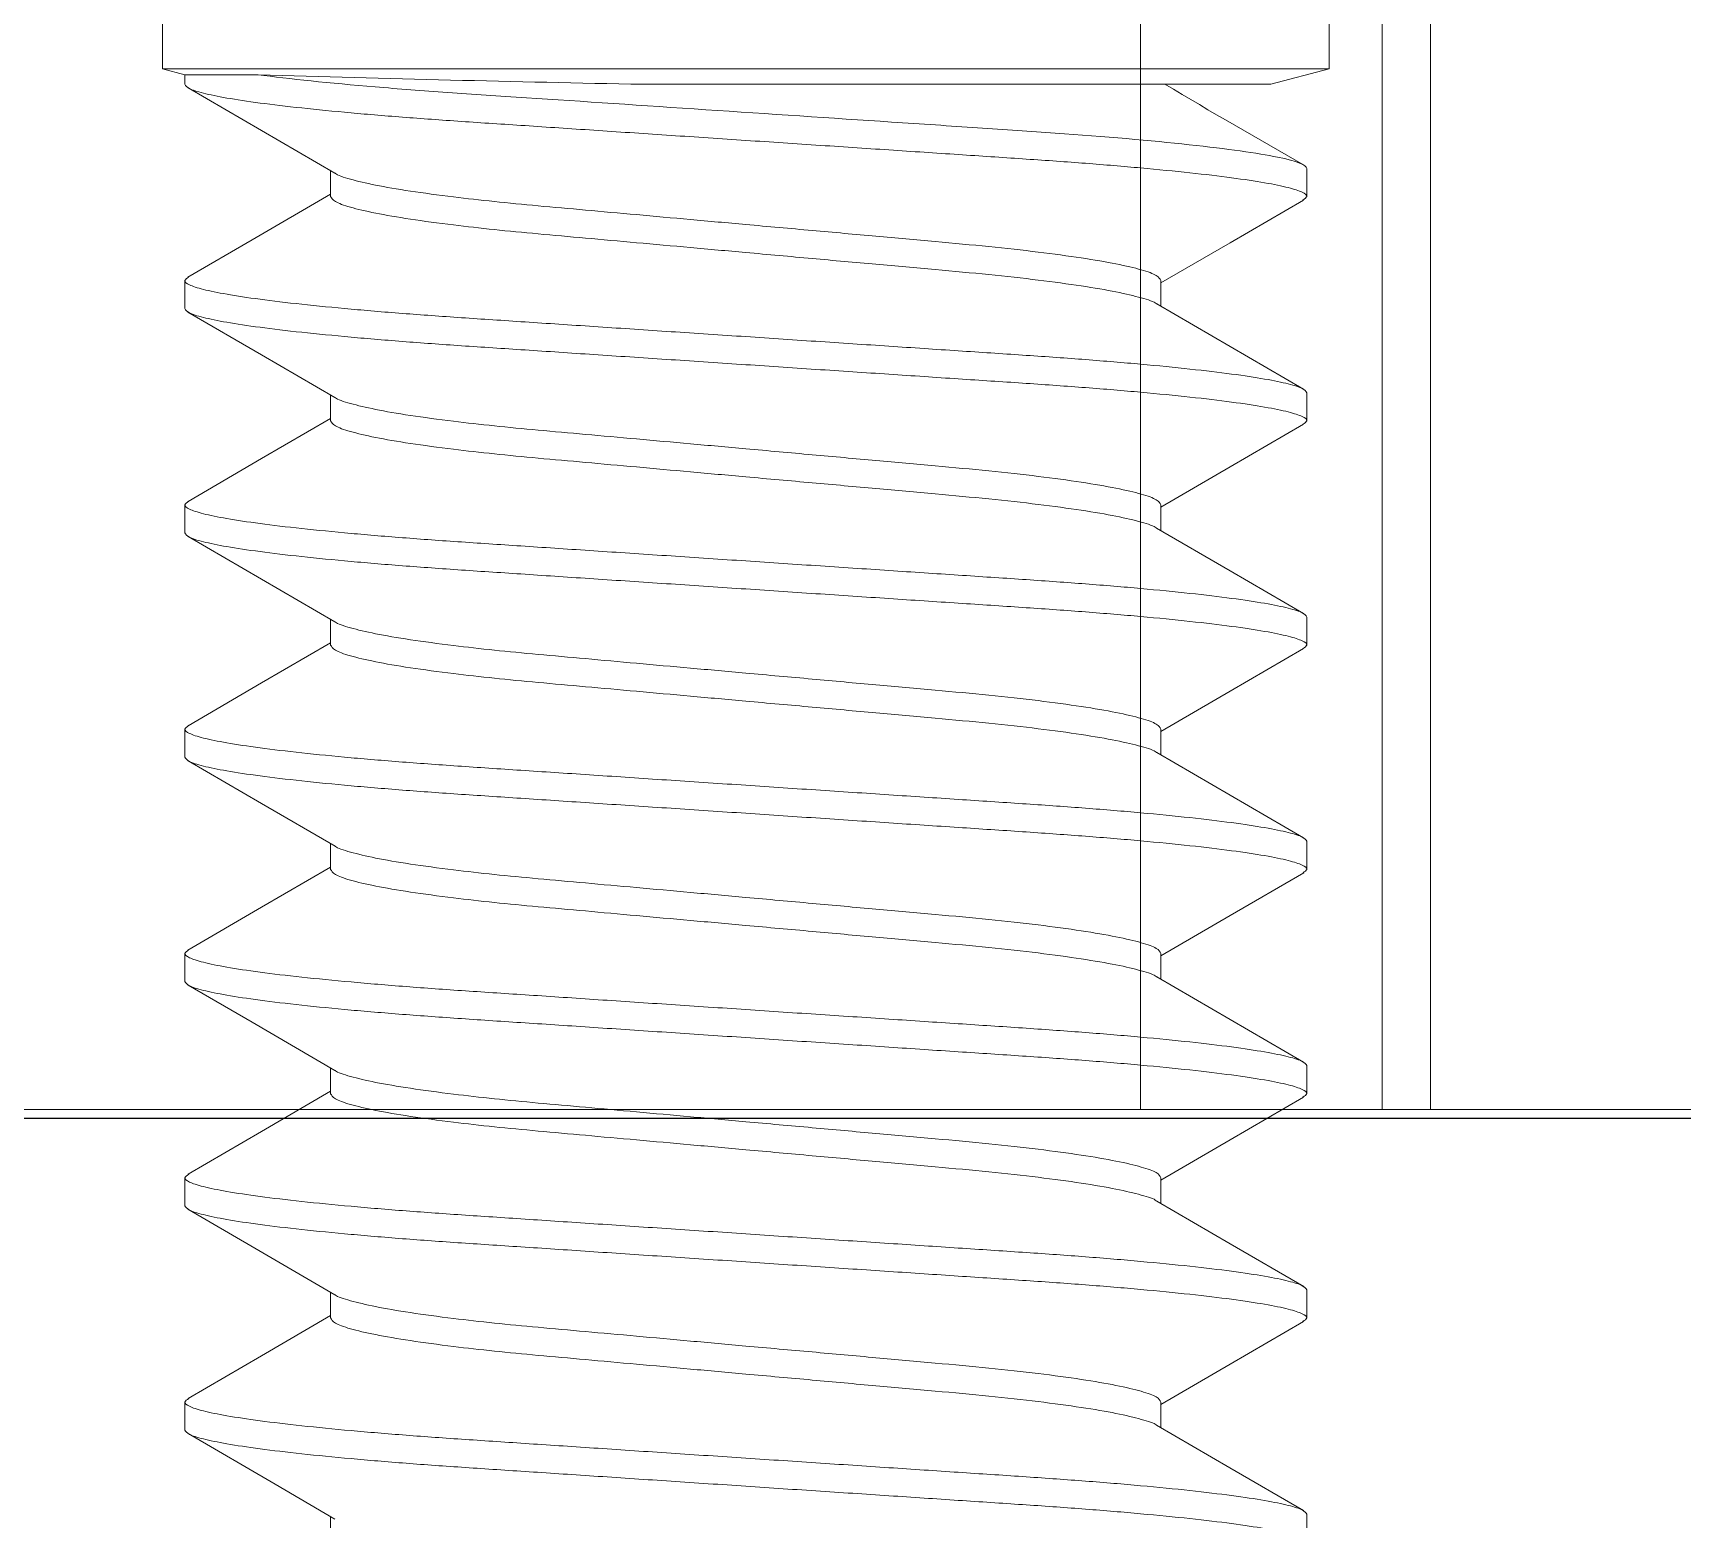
# Model space of a CAD drawing. Extents: x -82 to 113, y -82 to 93.
# Drawn here: x 7.4985 to 7.8397, y 85.6137 to 85.9213 of the extents above; entities that cross this region are included whole.
import ezdxf

# ---------------------------------------------------------------- set-up
doc = ezdxf.new("R2010")
doc.units = 0
doc.header["$MEASUREMENT"] = 0
doc.linetypes.add('SLD-Solid', pattern=[0])
doc.layers.get('0').update_dxf_attribs({"linetype": 'CONTINUOUS'})
for name, color, linetype in [('Ballons', 7, 'CONTINUOUS'), ('INERTIA', 7, 'CONTINUOUS'), ('VENT', 5, 'CONTINUOUS')]:
    doc.layers.add(name, color=color, linetype=linetype)

# ---------------------------------------------------------------- blocks, each defined once
blk = doc.blocks.new('91251A555')
at = {"color": 7, "linetype": 'SLD-Solid', "lineweight": 15}
for p, q in [((2.06817, 0.12071), (0.23214, 0.12071)), ((2.06941, 0.11607), (2.06817, 0.12071)), ((2.06817, 0.12071), (2.06817, -0.12071)), ((2.0714, 0.11607), (2.06941, 0.11607)), ((2.06941, 0.11607), (2.06941, 0.10094)), ((2.11783, 0.11607), (2.11202, 0.11607)), ((2.16426, 0.11607), (2.15845, 0.11607)), ((2.21068, 0.11607), (2.20488, 0.11607)), ((2.25711, 0.11607), (2.25131, 0.11607)), ((2.30354, 0.11607), (2.29774, 0.11607)), ((2.34997, 0.11607), (2.34416, 0.11607)), ((2.09461, 0.08591), (2.08929, 0.08591)), ((2.14104, 0.08591), (2.13572, 0.08591)), ((2.18747, 0.08591), (2.18215, 0.08591)), ((2.2339, 0.08591), (2.22858, 0.08591)), ((2.28033, 0.08591), (2.27501, 0.08591)), ((2.32675, 0.08591), (2.32143, 0.08591)), ((2.37318, 0.08591), (2.36786, 0.08591)), ((2.0714, 0.02127), (2.0714, -0.10864)), ((2.11202, -0.08591), (2.11734, -0.08591)), ((2.15845, -0.08591), (2.16377, -0.08591)), ((2.20488, -0.08591), (2.2102, -0.08591)), ((2.25131, -0.08591), (2.25663, -0.08591)), ((2.29774, -0.08591), (2.30306, -0.08591)), ((2.34416, -0.08591), (2.34948, -0.08591)), ((2.06817, -0.12071), (2.0714, -0.10864)), ((2.08881, -0.11607), (2.09461, -0.11607)), ((2.13524, -0.11607), (2.14104, -0.11607)), ((2.18167, -0.11607), (2.18747, -0.11607)), ((2.22809, -0.11607), (2.2339, -0.11607)), ((2.27452, -0.11607), (2.28033, -0.11607)), ((2.32095, -0.11607), (2.32675, -0.11607)), ((2.36738, -0.11607), (2.37318, -0.11607)), ((0.23214, -0.12071), (2.06817, -0.12071))]:
    blk.add_line(p, q, dxfattribs=at)
at = {"color": 7, "linetype": 'SLD-Solid', "lineweight": 15, "flags": 128}
for points in [[(2.08981, 0.08502), (2.08097, 0.1002), (2.07213, 0.11542)], [(2.11131, 0.11545), (2.10358, 0.10214), (2.09413, 0.08591)], [(2.13624, 0.08503), (2.12739, 0.10022), (2.11855, 0.11544)], [(2.15772, 0.11541), (2.14887, 0.10019), (2.14056, 0.08591)], [(2.18266, 0.08504), (2.17382, 0.10022), (2.16498, 0.11543)], [(2.20416, 0.11543), (2.19531, 0.10021), (2.18699, 0.08591)], [(2.22911, 0.08501), (2.22026, 0.10019), (2.21142, 0.11541)], [(2.25059, 0.11544), (2.24174, 0.10021), (2.23341, 0.08591)], [(2.27551, 0.08505), (2.26556, 0.10213), (2.25784, 0.11542)], [(2.29701, 0.11542), (2.28817, 0.1002), (2.27984, 0.08591)], [(2.32194, 0.08505), (2.31229, 0.10162), (2.30425, 0.11545)], [(2.34343, 0.11541), (2.33459, 0.1002), (2.32627, 0.08591)], [(2.36837, 0.08504), (2.36118, 0.09738), (2.3507, 0.11542)], [(2.11684, -0.08504), (2.12568, -0.10022), (2.13452, -0.11543)], [(2.16325, -0.08502), (2.17209, -0.1002), (2.18094, -0.11542)], [(2.20969, -0.08504), (2.21853, -0.10022), (2.22737, -0.11543)], [(2.25612, -0.08505), (2.26496, -0.10022), (2.2738, -0.11544)], [(2.30256, -0.08506), (2.3114, -0.10024), (2.32024, -0.11545)], [(2.34896, -0.08501), (2.3578, -0.10019), (2.36664, -0.11541)], [(2.09535, -0.11542), (2.10419, -0.1002), (2.11251, -0.08591)], [(2.14176, -0.11544), (2.1506, -0.10022), (2.15894, -0.08591)], [(2.1882, -0.11542), (2.19704, -0.1002), (2.20536, -0.08591)], [(2.23461, -0.11545), (2.24345, -0.10024), (2.25179, -0.08591)], [(2.28105, -0.11543), (2.28989, -0.10021), (2.29822, -0.08591)], [(2.32749, -0.11541), (2.33633, -0.1002), (2.34465, -0.08591)]]:
    blk.add_lwpolyline(points, dxfattribs=at)
at = {"color": 7, "linetype": 'SLD-Solid', "lineweight": 15}
for centre, radius, start, end in [((-4.62063, -0.10606), 6.69324, 1.090036, 1.772254), ((0.34859, -1.10752), 2.00252, 29.6975, 30.64854)]:
    blk.add_arc(centre, radius, start, end, dxfattribs=at)
for points, knots in [([(2.09535, -0.11529), (2.0951, -0.11565), (2.09456, -0.11644), (2.09374, -0.1154), (2.09278, -0.11256), (2.09178, -0.10766), (2.09074, -0.10082), (2.08971, -0.09218), (2.08871, -0.082), (2.08775, -0.07059), (2.08688, -0.05819), (2.086, -0.04484), (2.08504, -0.03055), (2.08404, -0.01548), (2.08301, 0), (2.08197, 0.01548), (2.08097, 0.03055), (2.08001, 0.04484), (2.07914, 0.05819), (2.07826, 0.07059), (2.07731, 0.082), (2.0763, 0.09218), (2.07527, 0.10082), (2.07424, 0.10767), (2.07323, 0.11253), (2.07228, 0.11552), (2.07169, 0.11589), (2.0714, 0.11607)], [0, 0, 0, 0, 0.032751, 0.071832, 0.111941, 0.152766, 0.19396, 0.235153, 0.275978, 0.316087, 0.355168, 0.394248, 0.434357, 0.475182, 0.516376, 0.557569, 0.598394, 0.638503, 0.677584, 0.716664, 0.756773, 0.797599, 0.838792, 0.879985, 0.920811, 0.960919, 1, 1, 1, 1]), ([(2.13524, -0.11607), (2.13495, -0.11589), (2.13436, -0.11552), (2.13341, -0.11253), (2.1324, -0.10767), (2.13137, -0.10082), (2.13034, -0.09218), (2.12933, -0.082), (2.12838, -0.07059), (2.1275, -0.05819), (2.12662, -0.04484), (2.12567, -0.03055), (2.12466, -0.01548), (2.12363, 0), (2.1226, 0.01548), (2.1216, 0.03055), (2.12064, 0.04484), (2.11976, 0.05819), (2.11889, 0.07059), (2.11793, 0.082), (2.11693, 0.09218), (2.11589, 0.10082), (2.11486, 0.10766), (2.11386, 0.11256), (2.1129, 0.1154), (2.11208, 0.11644), (2.11155, 0.11566), (2.11131, 0.11531)], [0, 0, 0, 0, 0.039112, 0.079253, 0.120112, 0.161338, 0.202565, 0.243423, 0.283565, 0.322677, 0.361789, 0.40193, 0.442788, 0.484015, 0.525242, 0.5661, 0.606241, 0.645353, 0.684465, 0.724607, 0.765465, 0.806692, 0.847918, 0.888777, 0.928918, 0.96803, 1, 1, 1, 1]), ([(2.14177, -0.1153), (2.14152, -0.11566), (2.14099, -0.11644), (2.14017, -0.1154), (2.13921, -0.11256), (2.13821, -0.10766), (2.13717, -0.10082), (2.13614, -0.09218), (2.13514, -0.082), (2.13418, -0.07059), (2.1333, -0.05819), (2.13243, -0.04484), (2.13147, -0.03055), (2.13047, -0.01548), (2.12943, 0), (2.1284, 0.01548), (2.1274, 0.03055), (2.12644, 0.04484), (2.12557, 0.05819), (2.12469, 0.07059), (2.12373, 0.082), (2.12273, 0.09218), (2.1217, 0.10082), (2.12066, 0.10767), (2.11966, 0.11253), (2.1187, 0.11552), (2.11812, 0.11589), (2.11783, 0.11607)], [0, 0, 0, 0, 0.032208, 0.071311, 0.111442, 0.15229, 0.193507, 0.234723, 0.275571, 0.315703, 0.354805, 0.393908, 0.434039, 0.474888, 0.516104, 0.55732, 0.598169, 0.6383, 0.677403, 0.716505, 0.756637, 0.797485, 0.838701, 0.879918, 0.920766, 0.960898, 1, 1, 1, 1]), ([(2.18167, -0.11607), (2.18138, -0.11589), (2.18079, -0.11552), (2.17983, -0.11253), (2.17883, -0.10767), (2.1778, -0.10082), (2.17677, -0.09218), (2.17576, -0.082), (2.1748, -0.07059), (2.17393, -0.05819), (2.17305, -0.04484), (2.1721, -0.03055), (2.17109, -0.01548), (2.17006, 0), (2.16903, 0.01548), (2.16802, 0.03055), (2.16707, 0.04484), (2.16619, 0.05819), (2.16531, 0.07059), (2.16436, 0.082), (2.16335, 0.09218), (2.16232, 0.10082), (2.16129, 0.10766), (2.16029, 0.11256), (2.15933, 0.1154), (2.1585, 0.11644), (2.15796, 0.11565), (2.15771, 0.11528)], [0, 0, 0, 0, 0.039073, 0.079174, 0.119992, 0.161177, 0.202362, 0.24318, 0.283281, 0.322354, 0.361427, 0.401528, 0.442345, 0.483531, 0.524716, 0.565533, 0.605635, 0.644707, 0.68378, 0.723882, 0.764699, 0.805884, 0.84707, 0.887887, 0.927988, 0.967061, 1, 1, 1, 1]), ([(2.1882, -0.11529), (2.18796, -0.11565), (2.18742, -0.11644), (2.18659, -0.1154), (2.18564, -0.11256), (2.18463, -0.10766), (2.1836, -0.10082), (2.18257, -0.09218), (2.18156, -0.082), (2.18061, -0.07059), (2.17973, -0.05819), (2.17886, -0.04484), (2.1779, -0.03055), (2.1769, -0.01548), (2.17586, 0), (2.17483, 0.01548), (2.17383, 0.03055), (2.17287, 0.04484), (2.17199, 0.05819), (2.17112, 0.07059), (2.17016, 0.082), (2.16916, 0.09218), (2.16813, 0.10082), (2.16709, 0.10767), (2.16609, 0.11253), (2.16513, 0.11552), (2.16455, 0.11589), (2.16426, 0.11607)], [0, 0, 0, 0, 0.032652, 0.071737, 0.11185, 0.152679, 0.193877, 0.235075, 0.275904, 0.316017, 0.355102, 0.394186, 0.434299, 0.475129, 0.516326, 0.557524, 0.598353, 0.638466, 0.677551, 0.716635, 0.756748, 0.797578, 0.838775, 0.879973, 0.920802, 0.960915, 1, 1, 1, 1]), ([(2.22809, -0.11607), (2.2278, -0.11589), (2.22722, -0.11552), (2.22626, -0.11253), (2.22526, -0.10767), (2.22423, -0.10082), (2.22319, -0.09218), (2.22219, -0.082), (2.22123, -0.07059), (2.22036, -0.05819), (2.21948, -0.04484), (2.21852, -0.03055), (2.21752, -0.01548), (2.21649, 0), (2.21546, 0.01548), (2.21445, 0.03055), (2.2135, 0.04484), (2.21262, 0.05819), (2.21174, 0.07059), (2.21079, 0.082), (2.20978, 0.09218), (2.20875, 0.10082), (2.20772, 0.10766), (2.20671, 0.11256), (2.20576, 0.1154), (2.20493, 0.11644), (2.2044, 0.11565), (2.20415, 0.1153)], [0, 0, 0, 0, 0.039095, 0.079219, 0.120059, 0.161268, 0.202477, 0.243317, 0.283441, 0.322536, 0.361631, 0.401755, 0.442596, 0.483804, 0.525013, 0.565853, 0.605977, 0.645072, 0.684167, 0.724291, 0.765132, 0.80634, 0.847549, 0.888389, 0.928513, 0.967608, 1, 1, 1, 1]), ([(2.23462, -0.11531), (2.23438, -0.11566), (2.23384, -0.11644), (2.23302, -0.1154), (2.23206, -0.11256), (2.23106, -0.10766), (2.23003, -0.10082), (2.229, -0.09218), (2.22799, -0.082), (2.22704, -0.07059), (2.22616, -0.05819), (2.22528, -0.04484), (2.22433, -0.03055), (2.22332, -0.01548), (2.22229, 0), (2.22126, 0.01548), (2.22025, 0.03055), (2.2193, 0.04484), (2.21842, 0.05819), (2.21755, 0.07059), (2.21659, 0.082), (2.21559, 0.09218), (2.21455, 0.10082), (2.21352, 0.10767), (2.21252, 0.11253), (2.21156, 0.11552), (2.21097, 0.11589), (2.21068, 0.11607)], [0, 0, 0, 0, 0.031893, 0.071008, 0.111152, 0.152014, 0.193244, 0.234474, 0.275335, 0.31548, 0.354595, 0.39371, 0.433855, 0.474716, 0.515946, 0.557176, 0.598038, 0.638182, 0.677298, 0.716413, 0.756557, 0.797419, 0.838649, 0.879879, 0.92074, 0.960885, 1, 1, 1, 1]), ([(2.27452, -0.11607), (2.27423, -0.11589), (2.27365, -0.11552), (2.27269, -0.11253), (2.27169, -0.10767), (2.27065, -0.10082), (2.26962, -0.09218), (2.26862, -0.082), (2.26766, -0.07059), (2.26678, -0.05819), (2.26591, -0.04484), (2.26495, -0.03055), (2.26395, -0.01548), (2.26292, 0), (2.26188, 0.01548), (2.26088, 0.03055), (2.25992, 0.04484), (2.25905, 0.05819), (2.25817, 0.07059), (2.25721, 0.082), (2.25621, 0.09218), (2.25518, 0.10082), (2.25415, 0.10766), (2.25314, 0.11256), (2.25218, 0.1154), (2.25136, 0.11644), (2.25083, 0.11566), (2.25058, 0.1153)], [0, 0, 0, 0, 0.0391, 0.079229, 0.120075, 0.161289, 0.202503, 0.243349, 0.283478, 0.322578, 0.361678, 0.401807, 0.442653, 0.483867, 0.525081, 0.565926, 0.606055, 0.645155, 0.684256, 0.724385, 0.76523, 0.806444, 0.847658, 0.888504, 0.928633, 0.967733, 1, 1, 1, 1]), ([(2.28105, -0.1153), (2.28081, -0.11565), (2.28027, -0.11644), (2.27945, -0.1154), (2.27849, -0.11256), (2.27749, -0.10766), (2.27646, -0.10082), (2.27542, -0.09218), (2.27442, -0.082), (2.27346, -0.07059), (2.27259, -0.05819), (2.27171, -0.04484), (2.27076, -0.03055), (2.26975, -0.01548), (2.26872, 0), (2.26769, 0.01548), (2.26668, 0.03055), (2.26573, 0.04484), (2.26485, 0.05819), (2.26397, 0.07059), (2.26302, 0.082), (2.26201, 0.09218), (2.26098, 0.10082), (2.25995, 0.10767), (2.25894, 0.11253), (2.25799, 0.11552), (2.2574, 0.11589), (2.25711, 0.11607)], [0, 0, 0, 0, 0.032355, 0.071451, 0.111577, 0.152419, 0.193629, 0.234839, 0.275681, 0.315807, 0.354903, 0.394, 0.434125, 0.474967, 0.516177, 0.557388, 0.59823, 0.638355, 0.677452, 0.716548, 0.756674, 0.797516, 0.838726, 0.879936, 0.920778, 0.960903, 1, 1, 1, 1]), ([(2.32095, -0.11607), (2.32066, -0.11589), (2.32007, -0.11552), (2.31912, -0.11253), (2.31811, -0.10767), (2.31708, -0.10082), (2.31605, -0.09218), (2.31505, -0.082), (2.31409, -0.07059), (2.31321, -0.05819), (2.31234, -0.04484), (2.31138, -0.03055), (2.31038, -0.01548), (2.30934, 0), (2.30831, 0.01548), (2.30731, 0.03055), (2.30635, 0.04484), (2.30547, 0.05819), (2.3046, 0.07059), (2.30364, 0.082), (2.30264, 0.09218), (2.30161, 0.10082), (2.30057, 0.10766), (2.29957, 0.11256), (2.29861, 0.1154), (2.29779, 0.11644), (2.29725, 0.11565), (2.297, 0.11529)], [0, 0, 0, 0, 0.0390858, 0.0792002, 0.1200311, 0.16123, 0.2024289, 0.2432598, 0.2833742, 0.32246, 0.3615458, 0.4016602, 0.4424911, 0.48369, 0.5248889, 0.5657198, 0.6058342, 0.64492, 0.6840059, 0.7241203, 0.7649512, 0.8061501, 0.847349, 0.8881799, 0.9282942, 0.9673801, 1, 1, 1, 1]), ([(2.32749, -0.11529), (2.32724, -0.11565), (2.3267, -0.11644), (2.32588, -0.1154), (2.32492, -0.11256), (2.32392, -0.10766), (2.32288, -0.10082), (2.32185, -0.09218), (2.32085, -0.082), (2.31989, -0.07059), (2.31902, -0.05819), (2.31814, -0.04484), (2.31718, -0.03055), (2.31618, -0.01548), (2.31515, 0), (2.31411, 0.01548), (2.31311, 0.03055), (2.31215, 0.04484), (2.31128, 0.05819), (2.3104, 0.07059), (2.30945, 0.082), (2.30844, 0.09218), (2.30741, 0.10082), (2.30638, 0.10767), (2.30537, 0.11253), (2.30442, 0.11552), (2.30383, 0.11589), (2.30354, 0.11607)], [0, 0, 0, 0, 0.032767, 0.071847, 0.111955, 0.15278, 0.193973, 0.235165, 0.27599, 0.316098, 0.355178, 0.394258, 0.434366, 0.475191, 0.516384, 0.557576, 0.598401, 0.638509, 0.677589, 0.716669, 0.756777, 0.797602, 0.838795, 0.879987, 0.920812, 0.96092, 1, 1, 1, 1]), ([(2.36738, -0.11607), (2.36709, -0.11589), (2.3665, -0.11552), (2.36555, -0.11253), (2.36454, -0.10767), (2.36351, -0.10082), (2.36248, -0.09218), (2.36147, -0.082), (2.36052, -0.07059), (2.35964, -0.05819), (2.35876, -0.04484), (2.35781, -0.03055), (2.3568, -0.01548), (2.35577, 0), (2.35474, 0.01548), (2.35374, 0.03055), (2.35278, 0.04484), (2.3519, 0.05819), (2.35103, 0.07059), (2.35007, 0.082), (2.34907, 0.09218), (2.34803, 0.10082), (2.347, 0.10766), (2.346, 0.11256), (2.34504, 0.1154), (2.34421, 0.11644), (2.34367, 0.11565), (2.34343, 0.11529)], [0, 0, 0, 0, 0.0390777, 0.0791837, 0.120006, 0.1611963, 0.2023866, 0.243209, 0.283315, 0.3223927, 0.3614703, 0.4015763, 0.4423987, 0.483589, 0.5247793, 0.5656016, 0.6057077, 0.6447853, 0.683863, 0.723969, 0.7647913, 0.8059816, 0.8471719, 0.8879943, 0.9281003, 0.967178, 1, 1, 1, 1]), ([(2.37391, -0.11529), (2.37367, -0.11565), (2.37313, -0.11644), (2.37231, -0.1154), (2.37135, -0.11256), (2.37035, -0.10766), (2.36931, -0.10082), (2.36828, -0.09218), (2.36728, -0.082), (2.36632, -0.07059), (2.36544, -0.05819), (2.36457, -0.04484), (2.36361, -0.03055), (2.36261, -0.01548), (2.36158, 0), (2.36054, 0.01548), (2.35954, 0.03055), (2.35858, 0.04484), (2.35771, 0.05819), (2.35683, 0.07059), (2.35587, 0.082), (2.35487, 0.09218), (2.35384, 0.10082), (2.3528, 0.10767), (2.3518, 0.11253), (2.35084, 0.11552), (2.35026, 0.11589), (2.34997, 0.11607)], [0, 0, 0, 0, 0.03253, 0.07162, 0.111738, 0.152572, 0.193775, 0.234978, 0.275813, 0.315931, 0.35502, 0.39411, 0.434228, 0.475062, 0.516265, 0.557468, 0.598302, 0.638421, 0.67751, 0.716599, 0.756718, 0.797552, 0.838755, 0.879958, 0.920792, 0.960911, 1, 1, 1, 1]), ([(2.08881, -0.11607), (2.08811, -0.11607), (2.08731, -0.11412), (2.08563, -0.10593), (2.08475, -0.09967), (2.08304, -0.08383), (2.08222, -0.07427), (2.08112, -0.05887), (2.08078, -0.05359), (2.08002, -0.04228), (2.07962, -0.03632), (2.07839, -0.01782), (2.07751, -0.00465), (2.07579, 0.02123), (2.07494, 0.03392), (2.07379, 0.05114), (2.07345, 0.05652), (2.07272, 0.06689), (2.07234, 0.07192), (2.07114, 0.08616), (2.07028, 0.09452), (2.06941, 0.10094)], [0, 0, 0, 0, 0.125, 0.125, 0.25, 0.25, 0.375, 0.375, 0.4375, 0.4375, 0.5, 0.5, 0.625, 0.625, 0.75, 0.75, 0.8125, 0.8125, 0.875, 0.875, 1, 1, 1, 1]), ([(2.11684, -0.08498), (2.11681, -0.08496), (2.11642, -0.08462), (2.11559, -0.08199), (2.11437, -0.07696), (2.11313, -0.0697), (2.11192, -0.0608), (2.11078, -0.05056), (2.10975, -0.03924), (2.10865, -0.02693), (2.10746, -0.01372), (2.10629, -0.00076), (2.10519, 0.01146), (2.10418, 0.02261), (2.10323, 0.03319), (2.10235, 0.04307), (2.10148, 0.05225), (2.10045, 0.06127), (2.09931, 0.06971), (2.09807, 0.07692), (2.09684, 0.08211), (2.09567, 0.08533), (2.09496, 0.08572), (2.09461, 0.08591)], [0, 0, 0, 0, 0.003524, 0.055955, 0.109296, 0.162869, 0.215979, 0.267967, 0.318483, 0.369964, 0.42277, 0.476265, 0.520888, 0.56511, 0.608551, 0.650871, 0.693191, 0.736632, 0.789742, 0.843315, 0.896655, 0.949087, 1, 1, 1, 1]), ([(2.16325, -0.08497), (2.16323, -0.08495), (2.16285, -0.08461), (2.16202, -0.08199), (2.1608, -0.07696), (2.15956, -0.0697), (2.15835, -0.0608), (2.15721, -0.05056), (2.15618, -0.03924), (2.15507, -0.02693), (2.15388, -0.01372), (2.15272, -0.00076), (2.15162, 0.01146), (2.15061, 0.02261), (2.14966, 0.03319), (2.14878, 0.04307), (2.1479, 0.05225), (2.14688, 0.06127), (2.14574, 0.06971), (2.1445, 0.07692), (2.14327, 0.08211), (2.1421, 0.08533), (2.14139, 0.08572), (2.14104, 0.08591)], [0, 0, 0, 0, 0.002923, 0.055386, 0.108758, 0.162364, 0.215506, 0.267526, 0.318071, 0.369584, 0.422422, 0.475949, 0.520599, 0.564848, 0.608315, 0.65066, 0.693006, 0.736473, 0.789615, 0.84322, 0.896593, 0.949056, 1, 1, 1, 1]), ([(2.20969, -0.08498), (2.20967, -0.08496), (2.20928, -0.08461), (2.20845, -0.08199), (2.20723, -0.07696), (2.20599, -0.0697), (2.20478, -0.0608), (2.20364, -0.05056), (2.20261, -0.03924), (2.2015, -0.02693), (2.20031, -0.01372), (2.19915, -0.00076), (2.19804, 0.01146), (2.19704, 0.02261), (2.19608, 0.03319), (2.19521, 0.04307), (2.19433, 0.05225), (2.19331, 0.06127), (2.19217, 0.06971), (2.19092, 0.07692), (2.1897, 0.08211), (2.18853, 0.08533), (2.18782, 0.08572), (2.18747, 0.08591)], [0, 0, 0, 0, 0.0034533, 0.0558883, 0.1092326, 0.1628092, 0.2159231, 0.2679152, 0.3184342, 0.369919, 0.422729, 0.4762279, 0.5208545, 0.5650796, 0.6085235, 0.6508464, 0.6931692, 0.7366131, 0.789727, 0.8433036, 0.8966479, 0.9490829, 1, 1, 1, 1]), ([(2.25612, -0.08498), (2.2561, -0.08496), (2.25571, -0.08462), (2.25488, -0.08199), (2.25366, -0.07696), (2.25242, -0.0697), (2.25121, -0.0608), (2.25006, -0.05056), (2.24904, -0.03924), (2.24793, -0.02693), (2.24674, -0.01372), (2.24557, -0.00076), (2.24447, 0.01146), (2.24347, 0.02261), (2.24251, 0.03319), (2.24164, 0.04307), (2.24076, 0.05225), (2.23974, 0.06127), (2.23859, 0.06971), (2.23735, 0.07692), (2.23613, 0.08211), (2.23496, 0.08533), (2.23425, 0.08572), (2.2339, 0.08591)], [0, 0, 0, 0, 0.0035917, 0.0560194, 0.1093563, 0.1629254, 0.216032, 0.2680169, 0.3185289, 0.3700065, 0.4228092, 0.4763006, 0.520921, 0.56514, 0.6085778, 0.6508948, 0.6932118, 0.7366497, 0.7897562, 0.8433254, 0.8966622, 0.94909, 1, 1, 1, 1]), ([(2.30256, -0.08499), (2.30253, -0.08497), (2.30214, -0.08462), (2.30131, -0.082), (2.30009, -0.07696), (2.29884, -0.0697), (2.29764, -0.0608), (2.29649, -0.05056), (2.29547, -0.03924), (2.29436, -0.02693), (2.29317, -0.01372), (2.292, -0.00076), (2.2909, 0.01146), (2.2899, 0.02261), (2.28894, 0.03319), (2.28806, 0.04307), (2.28719, 0.05225), (2.28617, 0.06127), (2.28502, 0.06971), (2.28378, 0.07692), (2.28256, 0.08211), (2.28139, 0.08533), (2.28068, 0.08572), (2.28033, 0.08591)], [0, 0, 0, 0, 0.00392, 0.05633, 0.109649, 0.163201, 0.21629, 0.268258, 0.318753, 0.370214, 0.422999, 0.476473, 0.521079, 0.565283, 0.608707, 0.65101, 0.693313, 0.736736, 0.789825, 0.843377, 0.896696, 0.949107, 1, 1, 1, 1]), ([(2.34896, -0.08496), (2.34894, -0.08495), (2.34856, -0.0846), (2.34773, -0.08199), (2.34651, -0.07696), (2.34527, -0.0697), (2.34406, -0.0608), (2.34292, -0.05056), (2.34189, -0.03924), (2.34079, -0.02693), (2.3396, -0.01372), (2.33843, -0.00076), (2.33733, 0.01146), (2.33632, 0.02261), (2.33537, 0.03319), (2.33449, 0.04307), (2.33362, 0.05225), (2.33259, 0.06127), (2.33145, 0.06971), (2.33021, 0.07692), (2.32898, 0.08211), (2.32781, 0.08533), (2.3271, 0.08572), (2.32675, 0.08591)], [0, 0, 0, 0, 0.0025898, 0.0550702, 0.1084607, 0.1620837, 0.2152437, 0.2672808, 0.3178436, 0.369373, 0.4222288, 0.4757741, 0.5204393, 0.5647028, 0.6081842, 0.6505438, 0.6929034, 0.7363849, 0.7895448, 0.8431678, 0.8965583, 0.9490388, 1, 1, 1, 1]), ([(2.11202, -0.08591), (2.11167, -0.08572), (2.11096, -0.08533), (2.10979, -0.08211), (2.10857, -0.07692), (2.10733, -0.06971), (2.10612, -0.06079), (2.10498, -0.05056), (2.10395, -0.03924), (2.10284, -0.02693), (2.10165, -0.01372), (2.10049, -0.00076), (2.09939, 0.01146), (2.09838, 0.02261), (2.09743, 0.03319), (2.09655, 0.04307), (2.09567, 0.05225), (2.09465, 0.06127), (2.09351, 0.0697), (2.09226, 0.07696), (2.09105, 0.08199), (2.09022, 0.08461), (2.08983, 0.08495), (2.08981, 0.08497)], [0, 0, 0, 0, 0.050945, 0.10341, 0.156783, 0.21039, 0.263533, 0.315554, 0.366101, 0.417615, 0.470454, 0.523982, 0.568634, 0.612884, 0.656351, 0.698698, 0.741044, 0.784512, 0.837656, 0.891262, 0.944636, 0.9971, 1, 1, 1, 1]), ([(2.15845, -0.08591), (2.1581, -0.08572), (2.15739, -0.08533), (2.15622, -0.08211), (2.155, -0.07692), (2.15376, -0.06971), (2.15255, -0.06079), (2.1514, -0.05056), (2.15038, -0.03924), (2.14927, -0.02693), (2.14808, -0.01372), (2.14691, -0.00076), (2.14581, 0.01146), (2.14481, 0.02261), (2.14385, 0.03319), (2.14298, 0.04307), (2.1421, 0.05225), (2.14108, 0.06127), (2.13994, 0.0697), (2.13869, 0.07696), (2.13747, 0.08199), (2.13665, 0.08461), (2.13626, 0.08496), (2.13624, 0.08498)], [0, 0, 0, 0, 0.050932, 0.103382, 0.156742, 0.210334, 0.263463, 0.315471, 0.366004, 0.417504, 0.470329, 0.523844, 0.568483, 0.612721, 0.656178, 0.698513, 0.740848, 0.784305, 0.837434, 0.891026, 0.944386, 0.996836, 1, 1, 1, 1]), ([(2.20488, -0.08591), (2.20453, -0.08572), (2.20382, -0.08533), (2.20265, -0.08211), (2.20143, -0.07692), (2.20018, -0.06971), (2.19898, -0.06079), (2.19783, -0.05056), (2.19681, -0.03924), (2.1957, -0.02693), (2.19451, -0.01372), (2.19334, -0.00076), (2.19224, 0.01146), (2.19124, 0.02261), (2.19028, 0.03319), (2.1894, 0.04307), (2.18853, 0.05225), (2.18751, 0.06127), (2.18636, 0.0697), (2.18512, 0.07696), (2.1839, 0.08199), (2.18307, 0.08461), (2.18269, 0.08496), (2.18266, 0.08498)], [0, 0, 0, 0, 0.050926, 0.10337, 0.156723, 0.210309, 0.263432, 0.315432, 0.36596, 0.417454, 0.470273, 0.523781, 0.568415, 0.612647, 0.656098, 0.698429, 0.740759, 0.78421, 0.837333, 0.890918, 0.944272, 0.996716, 1, 1, 1, 1]), ([(2.25131, -0.08591), (2.25096, -0.08572), (2.25025, -0.08533), (2.24908, -0.08211), (2.24785, -0.07692), (2.24661, -0.06971), (2.2454, -0.06079), (2.24426, -0.05056), (2.24323, -0.03924), (2.24213, -0.02693), (2.24094, -0.01372), (2.23977, -0.00076), (2.23867, 0.01146), (2.23767, 0.02261), (2.23671, 0.03319), (2.23583, 0.04307), (2.23496, 0.05225), (2.23393, 0.06127), (2.23279, 0.0697), (2.23155, 0.07696), (2.23033, 0.08199), (2.22951, 0.0846), (2.22912, 0.08495), (2.22911, 0.08496)], [0, 0, 0, 0, 0.050966, 0.103452, 0.156848, 0.210477, 0.263642, 0.315685, 0.366253, 0.417787, 0.470648, 0.524199, 0.568869, 0.613137, 0.656623, 0.698987, 0.741351, 0.784837, 0.838002, 0.891631, 0.945027, 0.997512, 1, 1, 1, 1]), ([(2.29774, -0.08591), (2.29739, -0.08572), (2.29668, -0.08533), (2.29551, -0.08211), (2.29428, -0.07692), (2.29304, -0.06971), (2.29183, -0.06079), (2.29069, -0.05056), (2.28966, -0.03924), (2.28856, -0.02693), (2.28737, -0.01372), (2.2862, -0.00076), (2.2851, 0.01146), (2.28409, 0.02261), (2.28314, 0.03319), (2.28226, 0.04307), (2.28138, 0.05225), (2.28036, 0.06127), (2.27922, 0.0697), (2.27798, 0.07696), (2.27676, 0.08199), (2.27593, 0.08462), (2.27554, 0.08496), (2.27551, 0.08498)], [0, 0, 0, 0, 0.050909, 0.103335, 0.156671, 0.210238, 0.263344, 0.315327, 0.365838, 0.417314, 0.470116, 0.523606, 0.568225, 0.612443, 0.65588, 0.698195, 0.740511, 0.783948, 0.837053, 0.890621, 0.943957, 0.996383, 1, 1, 1, 1]), ([(2.34416, -0.08591), (2.34381, -0.08572), (2.3431, -0.08533), (2.34193, -0.08211), (2.34071, -0.07692), (2.33947, -0.06971), (2.33826, -0.06079), (2.33712, -0.05056), (2.33609, -0.03924), (2.33498, -0.02693), (2.33379, -0.01372), (2.33263, -0.00076), (2.33153, 0.01146), (2.33052, 0.02261), (2.32957, 0.03319), (2.32869, 0.04307), (2.32781, 0.05225), (2.32679, 0.06127), (2.32565, 0.0697), (2.3244, 0.07696), (2.32318, 0.08199), (2.32235, 0.08462), (2.32196, 0.08496), (2.32194, 0.08499)], [0, 0, 0, 0, 0.0509054, 0.1033284, 0.1566604, 0.2102246, 0.2633264, 0.3153065, 0.3658139, 0.4172868, 0.4700847, 0.5235714, 0.5681877, 0.6124027, 0.6558365, 0.6981497, 0.7404628, 0.7838967, 0.8369984, 0.8905627, 0.9438947, 0.9963177, 1, 1, 1, 1])]:
    blk.add_open_spline(points, degree=3, knots=knots, dxfattribs=at)
blk = doc.blocks.new('25201 bom')
at = {"color": 7, "linetype": 'Continuous', "lineweight": 15}
for p, q in [((0.2825, 0.61), (0.2825, -0.61)), ((0.2925, 0.61), (0.2925, -0.61)), ((0.3425, 0.61), (0.3425, -0.61)), ((-0.2825, -0.61), (0.2825, -0.61)), ((0.2825, -0.61), (0.2925, -0.61)), ((0.2925, -0.61), (0.3425, -0.61)), ((0.3425, -0.61), (0.596, -0.61))]:
    blk.add_line(p, q, dxfattribs=at)
blk = doc.blocks.new('3203-2_Sash_Component')
blk.add_line((-0.04873, 1.52908), (-1.2785, 1.52908))
blk = doc.blocks.new('3203_Sash_Assembly')
blk.add_blockref('3203-2_Sash_Component', (2.1005, -0.68591))

msp = doc.modelspace()

# ---------------------------------------------------------------- block references
at = {"layer": 'Ballons', "xscale": -1}
msp.add_blockref('25201 bom', (8.07015, 86.30846), dxfattribs=at)
at = {"layer": 'INERTIA', "xscale": -1, "rotation": 90}
msp.add_blockref('91251A555', (7.64597, 87.98204), dxfattribs=at)
at = {"layer": 'VENT', "xscale": -1}
msp.add_blockref('3203_Sash_Assembly', (9.34421, 84.85349), dxfattribs=at)

doc.saveas('drawing.dxf')
